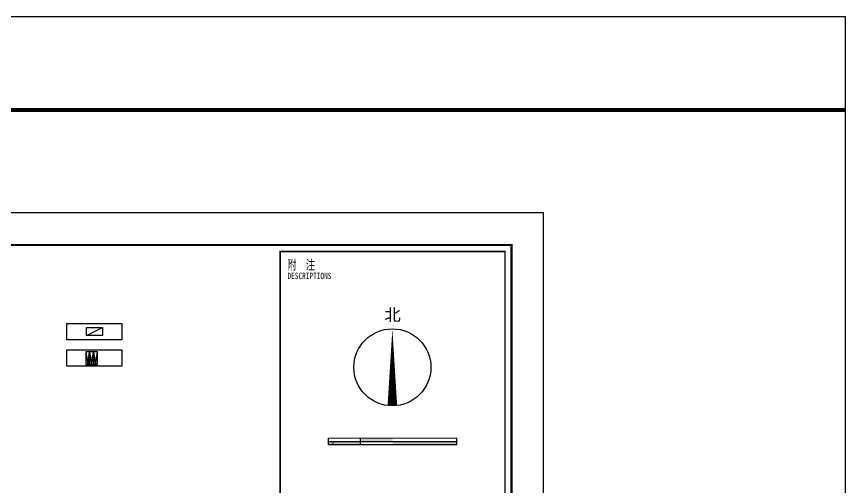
# Model space of a CAD drawing. Extents: x 36524853 to 36525459, y 2743936 to 2747542.
# Drawn here: x 36525108.1 to 36525237.5, y 2745586.4 to 2745659.7 of the extents above; entities that cross this region are included whole.
import ezdxf

# ---------------------------------------------------------------- set-up
doc = ezdxf.new("R2010")
doc.units = 0
doc.header["$LTSCALE"] = 1000
doc.header["$MEASUREMENT"] = 0
doc.layers.add('0-有效绿地', color=96, linetype='Continuous', lineweight=5)
for name, color, linetype in [('0-规划车位', 8, 'Continuous'), ('_0', 7, 'Continuous'), ('A0-11 图框-粗线', 16, 'Continuous'), ('A0-12 图框-中粗线', 41, 'Continuous'), ('A0-13 图框-细线', 7, 'Continuous'), ('A0-21 图框-不可改文字', 7, 'Continuous'), ('DIM_SYMB', 3, 'Continuous'), ('gh-道路路缘石', 1, 'Continuous'), ('z-诚通公司-文字', 7, 'Continuous'), ('立面', 255, 'Continuous'), ('道路绿化-d', 3, 'Continuous'), ('非机动车', 149, 'Continuous')]:
    doc.layers.add(name, color=color, linetype=linetype)
doc.layers.add('yichutu', color=7, linetype='Continuous', true_color=0xffffff, plot=False)
doc.styles.add('SKED-粗宋体', font='', dxfattribs={"width": 0.7})
doc.styles.add('黑体', font='simhei.ttf')
doc.styles.get('SKED-粗宋体').set_extended_font_data('SimSun')

# ---------------------------------------------------------------- blocks, each defined once
blk = doc.blocks.new('A$C693438E4')
at = {"layer": '非机动车', "color": 8}
for p, q in [((-300, 2000), (0, 0)), ((0, 0), (300, 2000))]:
    blk.add_line(p, q, dxfattribs=at)
at = {"layer": '非机动车', "color": 8, "extrusion": (8.2721e-18, -0.000574638, 1), "elevation": 0}
blk.add_lwpolyline([(300, 0), (300, 2000), (-300, 2000), (-300, 0)], close=True, dxfattribs=at)
blk = doc.blocks.new('车位')
at = {"layer": '道路绿化-d', "color": 8}
blk.add_line((-2.64, -1.22), (2.36, 1.28), dxfattribs=at)
blk.add_lwpolyline([(-2.64, 1.28), (2.36, 1.28), (2.36, -1.22), (-2.64, -1.22), (-2.64, 1.28)], close=True, dxfattribs=at)
blk = doc.blocks.new('A$C6202001D')
at = {"layer": 'A0-11 图框-粗线', "const_width": 70}
blk.add_lwpolyline([(58400, 41000), (2500, 41000), (2500, 1000), (58400, 1000)], close=True, dxfattribs=at)
at = {"layer": 'A0-12 图框-中粗线', "const_width": 50, "flags": 128}
blk.add_lwpolyline([(58200, 40800), (58200, 30800), (51200, 30800), (51200, 40800)], close=True, dxfattribs=at)
at = {"layer": 'A0-13 图框-细线'}
blk.add_lwpolyline([(59400, 42000), (0, 42000), (0, 0), (59400, 0)], close=True, dxfattribs=at)
at = {"layer": 'A0-21 图框-不可改文字', "style": 'SKED-粗宋体', "width": 0.7}
for s, height, p in [('附  注', 300, (51412, 40231)), ('DESCRIPTIONS', 200, (51423, 39936))]:
    blk.add_text(s, height=height, dxfattribs=at).set_placement(p)
blk = doc.blocks.new('33')
at = {"layer": 'Defpoints'}
blk.add_lwpolyline([(36502158.808, 2731665.999), (36502400.933, 2731665.999), (36502400.933, 2731494.799), (36502158.808, 2731494.799)], close=True, dxfattribs=at)
at = {"layer": '立面', "color": 7, "const_width": 0.407}
blk.add_lwpolyline([(36502158.808, 2731656.815), (36502400.933, 2731656.821)], dxfattribs=at)
blk = doc.blocks.new('yct-420-297-420-297-1-3000.0')
at = {"layer": 'yichutu', "color": 7, "linetype": 'Continuous', "true_color": 0xffffff}
blk.add_lwpolyline([(0, 0), (0, 297), (420, 297), (420, 0)], close=True, dxfattribs=at)
blk = doc.blocks.new('TH53W3')
at = {"layer": 'z-诚通公司-文字'}
h = blk.add_hatch(color=256, dxfattribs=at)
h.paths.add_polyline_path([(36502297.59, 2731625.33), (36502297.59, 2731625.83), (36502292.59, 2731625.83), (36502292.59, 2731625.33)])
h.paths.add_polyline_path([(36502302.59, 2731625.83), (36502302.59, 2731626.33), (36502297.59, 2731626.33), (36502297.59, 2731625.83)])
h.paths.add_polyline_path([(36502312.59, 2731625.33), (36502312.59, 2731625.83), (36502302.59, 2731625.83), (36502302.59, 2731625.33)])
for points in [[(36502292.59, 2731626.33), (36502312.59, 2731626.33)], [(36502312.59, 2731625.83), (36502312.59, 2731625.83), (36502312.59, 2731626.33)]]:
    blk.add_lwpolyline(points)
at = {"layer": 'gh-道路路缘石', "color": 5, "ltscale": 2}
blk.add_line((36502293.28, 2731625.49), (36502293.33, 2731625.65), dxfattribs=at)
at = {"layer": 'gh-道路路缘石', "color": 0, "ltscale": 2}
blk.add_line((36502293.28, 2731625.49), (36502293.33, 2731625.65), dxfattribs=at)
at = {"layer": 'z-诚通公司-文字'}
for points in [[(36502292.59, 2731625.33), (36502292.59, 2731626.33)], [(36502297.59, 2731625.33), (36502297.59, 2731626.33)], [(36502312.59, 2731625.33), (36502312.59, 2731626.33)], [(36502292.59, 2731625.83), (36502297.59, 2731625.83), (36502302.59, 2731625.83), (36502312.59, 2731625.83)], [(36502292.59, 2731625.33), (36502297.59, 2731625.33), (36502302.59, 2731625.33), (36502312.59, 2731625.33)]]:
    blk.add_lwpolyline(points, dxfattribs=at)
blk = doc.blocks.new('A$C65B63101')
at = {"layer": 'DIM_SYMB', "color": 7}
blk.add_lwpolyline([(-17.54, -24.06, 1.5, 0, 0), (-17.54, -12.06, 0, 0, 0)], format="xyseb", dxfattribs=at)
blk.add_circle((-17.54, -18.06), 6, dxfattribs=at)
blk.add_blockref('TH53W3', (-36502320.09, -2731655.43))
at = {"layer": 'DIM_SYMB', "color": 7, "style": '黑体'}
blk.add_text('北', height=1.88, dxfattribs=at).set_placement((-18.79, -10.81))

msp = doc.modelspace()

# ---------------------------------------------------------------- linework, layer by layer
for points in [[(36525115.92, 2745611.91), (36525124.51, 2745611.91), (36525124.51, 2745609.33), (36525115.92, 2745609.33)], [(36525115.92, 2745607.79), (36525124.51, 2745607.79), (36525124.51, 2745605.22), (36525115.92, 2745605.22)]]:
    msp.add_lwpolyline(points, close=True)

# ---------------------------------------------------------------- block references
at = {"xscale": 0.005, "yscale": 0.005, "zscale": 0.005}
msp.add_blockref('A$C6202001D', (36524893.16, 2745419.12), dxfattribs=at)
at = {"layer": '0-有效绿地'}
msp.add_blockref('A$C65B63101', (36525184.16, 2745623.12), dxfattribs=at)
at = {"layer": '0-规划车位', "xscale": 0.5, "yscale": 0.5, "zscale": 0.5}
msp.add_blockref('车位', (36525120.29, 2745610.61), dxfattribs=at)
at = {"layer": '_0', "xscale": 1.583838383838384, "yscale": 1.583838383838384, "zscale": 1.583838383838384}
msp.add_blockref('33', (-21288666.55, -1580857.76), dxfattribs=at)
at = {"layer": 'yichutu', "linetype": 'Continuous', "xscale": 0.9129735061014543, "yscale": 0.9129735061014543, "zscale": 0.9129735061014543}
msp.add_blockref('yct-420-297-420-297-1-3000.0', (36524853.67, 2745388.55), dxfattribs=at)
at = {"layer": '非机动车', "extrusion": (-0.000298903, 0.000574638, 1), "xscale": 0.0009999999999999996, "yscale": 0.0009999999999999996, "zscale": 0.0009999999999999996}
for p in [(36525117.55, 2745611.3, -9339.76), (36525118.15, 2745611.3, -9339.76), (36525118.75, 2745611.3, -9339.76)]:
    msp.add_blockref('A$C693438E4', p, dxfattribs=at)

doc.saveas('drawing.dxf')
